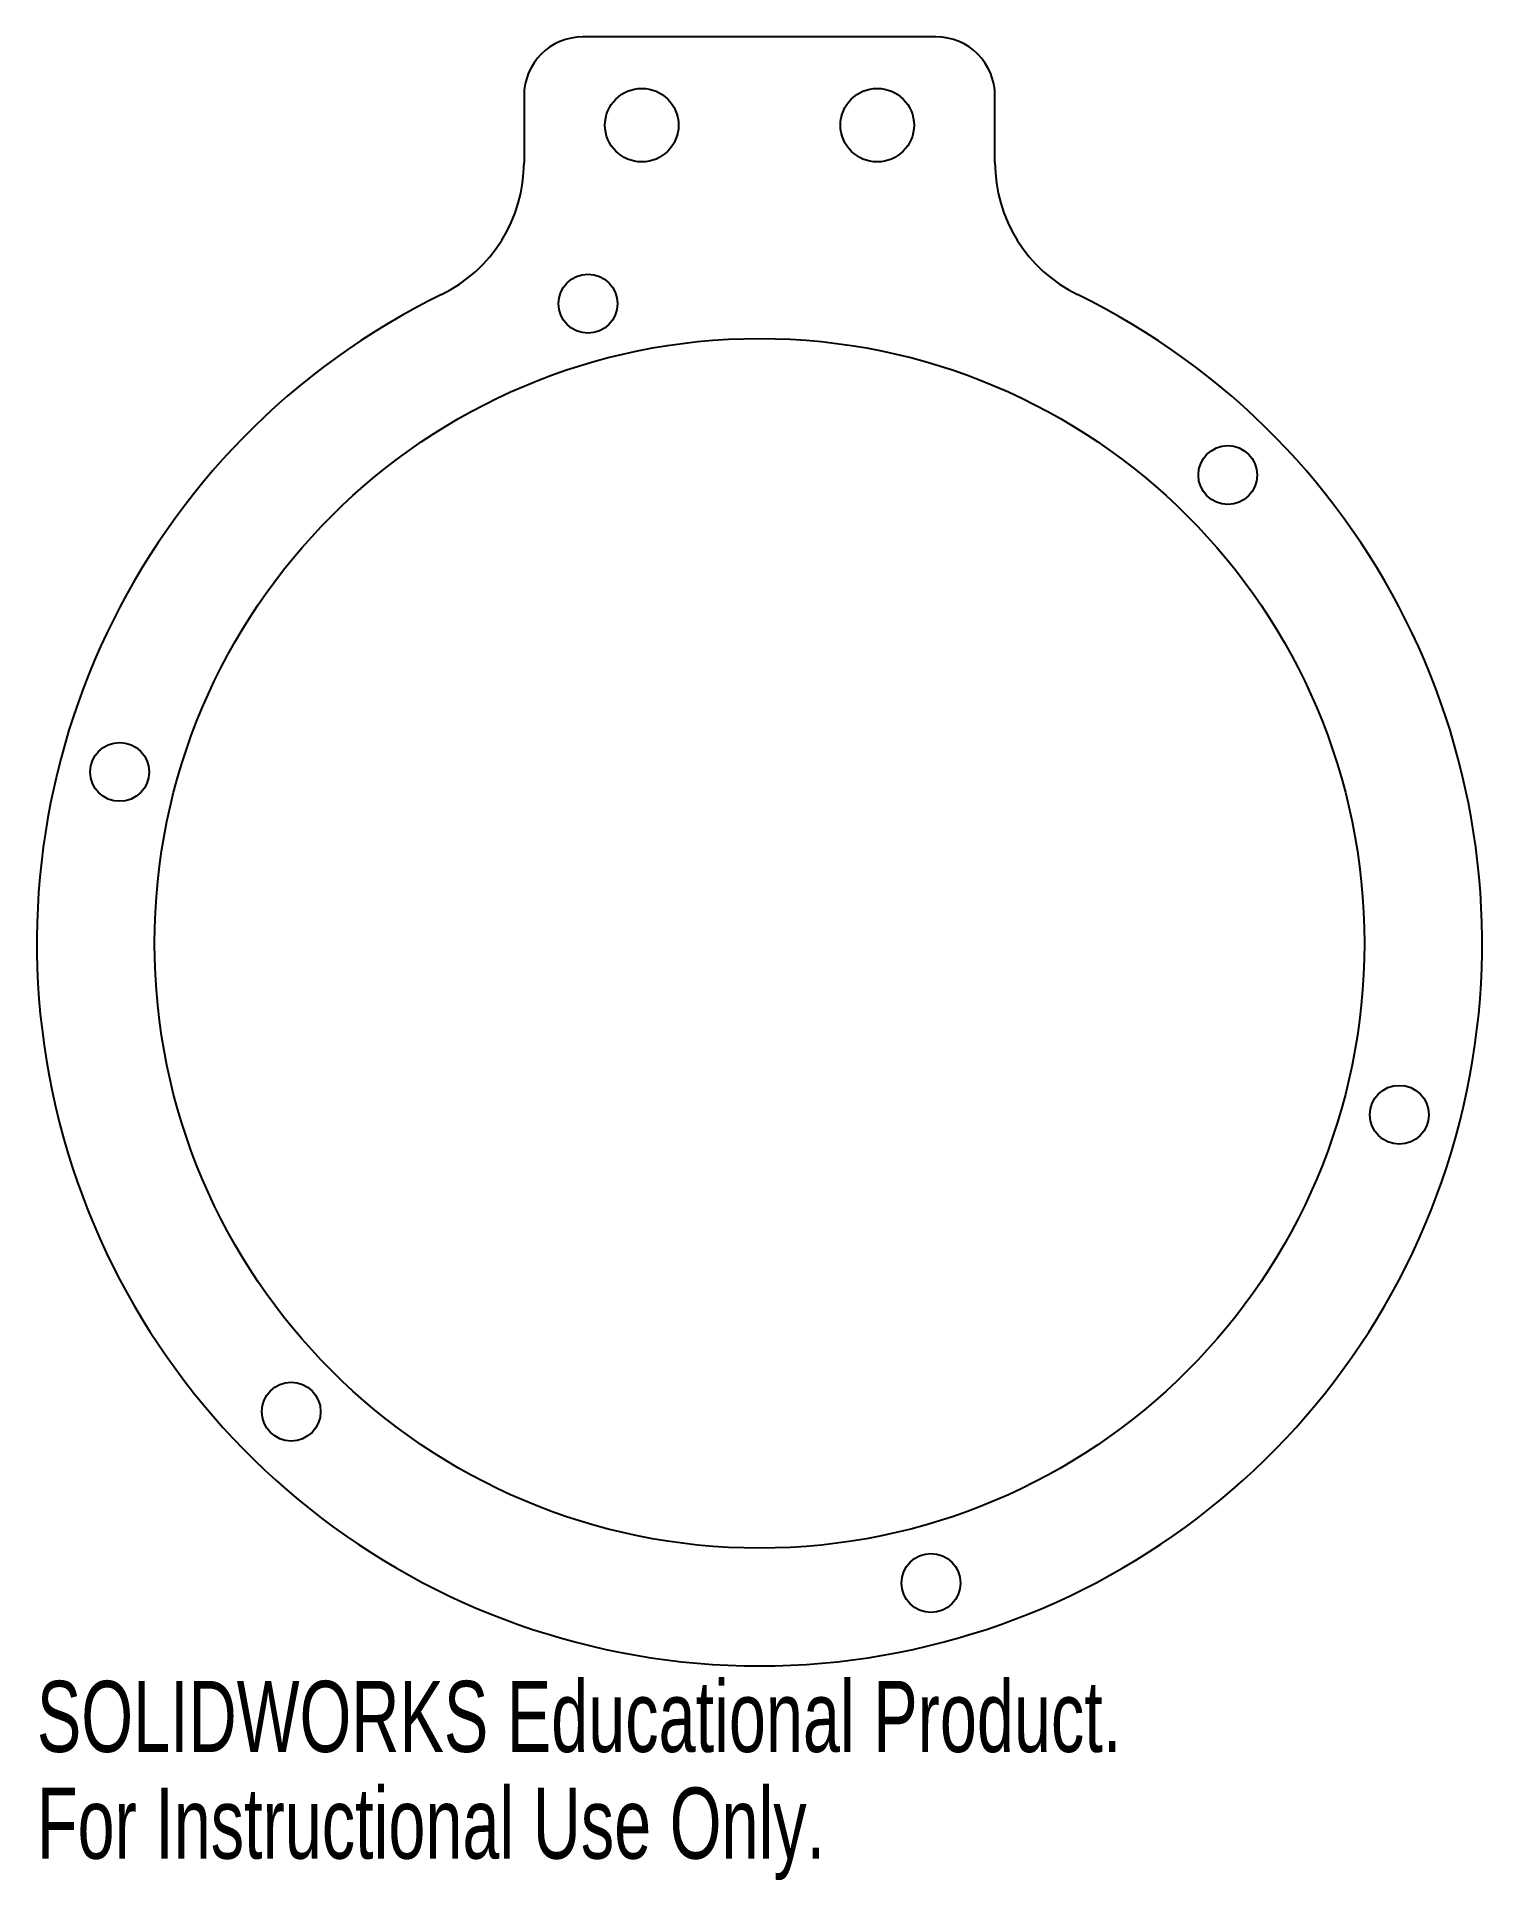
# Model space of a CAD drawing. Header units: millimetres. Extents: x -49 to 49, y -64 to 62.
import ezdxf

# ---------------------------------------------------------------- set-up
doc = ezdxf.new("R2010")
doc.units = ezdxf.units.MM
doc.styles.add('SLDTEXTSTYLE0', font='TXT', dxfattribs={"width": 0.7})

msp = doc.modelspace()

# ---------------------------------------------------------------- linework, layer by layer
at = {"color": 7, "linetype": 'Continuous', "lineweight": 25}
for p, q in [((12, 61.6), (-12, 61.6)), ((-16, 57.6), (-16, 53.07)), ((16, 53.07), (16, 57.6))]:
    msp.add_line(p, q, dxfattribs=at)
for centre, radius in [((-8, 55.6), 2.5), ((8, 55.6), 2.5), ((-11.65, 43.47), 2), ((0, 0), 41.1), ((31.82, 31.82), 2), ((-43.47, 11.65), 2), ((43.47, -11.65), 2), ((-31.82, -31.82), 2), ((11.65, -43.47), 2)]:
    msp.add_circle(centre, radius, dxfattribs=at)
for centre, radius, start, end in [((-12, 57.6), 4, 90, 180), ((12, 57.6), 4, 0, 90), ((-26, 53.07), 10, 296.0996, 0), ((26, 53.07), 10, 180, 243.9004), ((0, 0), 49.1, 116.0996, 63.9004)]:
    msp.add_arc(centre, radius, start, end, dxfattribs=at)

# ---------------------------------------------------------------- texts
at = {"color": 7, "linetype": 'Continuous', "char_height": 4.8336, "attachment_point": 1, "style": 'SLDTEXTSTYLE0'}
for s, insert in [('SOLIDWORKS Educational Product.', (-49.1, -50.12)), ('For Instructional Use Only.', (-49.1, -57.37))]:
    msp.add_mtext(s, dxfattribs=dict(at, insert=insert))

doc.saveas('drawing.dxf')
